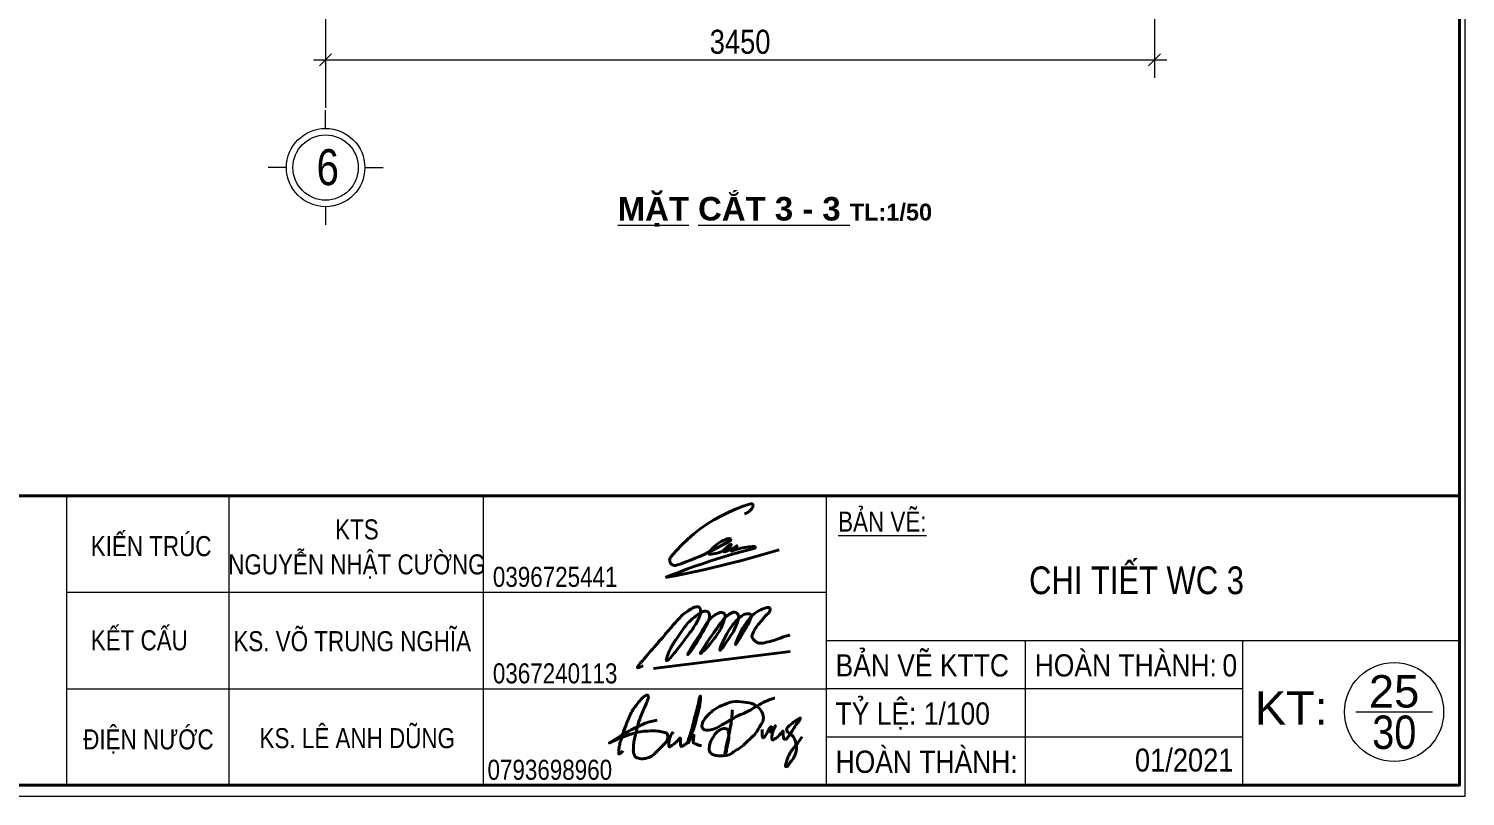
# Model space of a CAD drawing. Header units: inches. Extents: x 921646 to 2157952, y -92667 to 262089.
# Drawn here: x 2022762 to 2034717, y -8133 to -1742 of the extents above; entities that cross this region are included whole.
import ezdxf
from ezdxf.enums import TextEntityAlignment as Align

# ---------------------------------------------------------------- set-up
doc = ezdxf.new("R2010")
doc.units = ezdxf.units.IN
doc.header["$MEASUREMENT"] = 0
doc.linetypes.add('DASHDOT', pattern=[1, 0.5, -0.25, 0, -0.25])
doc.layers.get('0').update_dxf_attribs({"lineweight": 9})
doc.layers.get('DEFPOINTS').update_dxf_attribs({"lineweight": 9})
doc.layers.add('02-TEXT', color=7, linetype='Continuous')
for name, color, linetype, lineweight in [('04-TRUC', 40, 'DASHDOT', 9), ('09-DIMOUT', 251, 'Continuous', 9), ('13 TRICH DAN', 134, 'Continuous', 9), ('15 TEXT', 134, 'Continuous', 15), ('Cp Net Manh 0.15', 8, 'Continuous', 15), ('Cp Net Thep 0.40', 2, 'Continuous', 40), ('Cp Text 0.15', 3, 'Continuous', 15)]:
    doc.layers.add(name, color=color, linetype=linetype, lineweight=lineweight)
doc.styles.add('C', font='VHARIAL.TTF')
doc.styles.add('IN', font='VHARIAL.TTF')
doc.styles.add('tvsimil', font='tvsimli.shx', dxfattribs={"width": 0.85})
doc.styles.add('VHELVEN', font='VHELVEN.TTF')
doc.styles.add('VNI-HELVE', font='VHELVEB.TTF', dxfattribs={"width": 0.8})
doc.dimstyles.new('50c', dxfattribs={"dimtxt": 200, "dimasz": 100, "dimexe": 150, "dimexo": 100, "dimgap": 50, "dimtad": 1, "dimdec": 0, "dimlfac": 0.5, "dimrnd": 1, "dimzin": 0, "dimdsep": 32, "dimtxsty": 'tvsimil', "dimblk": 'OBLIQUE', "dimcen": -0.09, "dimdle": 100, "dimclrd": 15, "dimclre": 15, "dimclrt": 3, "dimadec": 0, "dimazin": 0, "dimtfac": 1, "dimtdec": 0, "dimtix": 1, "dimtmove": 1, "dimatfit": 3, "dimfxl": 500, "dimfxlon": 1, "dimtolj": 1, "dimtzin": 0, "dimlwd": 13, "dimlwe": 13, "dimarcsym": 0})

# ---------------------------------------------------------------- blocks, each defined once
blk = doc.blocks.new('Khung Ht dep')
for p, q in [((17870, 4392), (17870, 1792)), ((19329, 4392), (19329, 1792)), ((21612, 4392), (21612, 1792)), ((24693, 4392), (24693, 1792)), ((17870, 3525), (24693, 3525)), ((24693, 3092), (30380, 3092)), ((17870, 2658), (24693, 2658))]:
    blk.add_line(p, q)
at = {"ltscale": 100}
blk.add_line((29447, 2449), (30135, 2449), dxfattribs=at)
blk.add_circle((29791, 2449), 445, dxfattribs=at)
at = {"layer": 'Cp Net Thep 0.40', "color": 106}
blk.add_line((3162, 4392), (30380, 4392), dxfattribs=at)
at = {"layer": 'Cp Net Thep 0.40'}
for p, q in [((23811, 4242), (23878, 4271)), ((23878, 4271), (23946, 4297)), ((23946, 4297), (24016, 4319)), ((24006, 4255), (24012, 4262)), ((24012, 4262), (24019, 4268)), ((24016, 4319), (24019, 4320)), ((24019, 4320), (24021, 4320)), ((24019, 4268), (24024, 4275)), ((24021, 4320), (24024, 4319)), ((24024, 4319), (24027, 4318)), ((24024, 4275), (24029, 4283)), ((24027, 4318), (24030, 4317)), ((24029, 4283), (24033, 4291)), ((24030, 4317), (24032, 4315)), ((24032, 4315), (24034, 4313)), ((24033, 4291), (24037, 4299)), ((24034, 4313), (24036, 4310)), ((24036, 4310), (24037, 4308)), ((24037, 4308), (24037, 4305)), ((24037, 4305), (24038, 4302)), ((24038, 4302), (24037, 4299)), ((23560, 4093), (23620, 4135)), ((23620, 4135), (23682, 4174)), ((23682, 4174), (23746, 4209)), ((23746, 4209), (23811, 4242)), ((23959, 4230), (23967, 4233)), ((23967, 4233), (23976, 4236)), ((23976, 4236), (23984, 4240)), ((23984, 4240), (23991, 4245)), ((23991, 4245), (23999, 4250)), ((23999, 4250), (24006, 4255)), ((23395, 3950), (23448, 4000)), ((23448, 4000), (23503, 4048)), ((23503, 4048), (23560, 4093)), ((23803, 4003), (23785, 3996)), ((23822, 4008), (23803, 4003)), ((23822, 4008), (23819, 4007)), ((23825, 4008), (23822, 4008)), ((23827, 4008), (23825, 4008)), ((23830, 4006), (23827, 4008)), ((23832, 4005), (23830, 4006)), ((23834, 4002), (23832, 4005)), ((23835, 4000), (23834, 4002)), ((23836, 3997), (23835, 4000)), ((23297, 3842), (23345, 3897)), ((23345, 3897), (23395, 3950)), ((23595, 3865), (23635, 3884)), ((23634, 3876), (23633, 3874)), ((23633, 3874), (23634, 3872)), ((23635, 3879), (23634, 3877)), ((23634, 3877), (23634, 3876)), ((23634, 3872), (23634, 3871)), ((23634, 3871), (23635, 3869)), ((23635, 3884), (23641, 3887)), ((23641, 3887), (23635, 3879)), ((23641, 3887), (23675, 3903)), ((23646, 3894), (23641, 3887)), ((23659, 3909), (23646, 3894)), ((23672, 3923), (23659, 3909)), ((23686, 3936), (23672, 3923)), ((23675, 3903), (23714, 3923)), ((23678, 3869), (23696, 3872)), ((23701, 3949), (23686, 3936)), ((23696, 3872), (23714, 3877)), ((23717, 3960), (23701, 3949)), ((23714, 3923), (23753, 3944)), ((23714, 3877), (23731, 3882)), ((23733, 3971), (23717, 3960)), ((23731, 3882), (23748, 3889)), ((23750, 3980), (23733, 3971)), ((23748, 3889), (23765, 3896)), ((23767, 3989), (23750, 3980)), ((23753, 3944), (23792, 3965)), ((23765, 3896), (23772, 3900)), ((23785, 3996), (23767, 3989)), ((23769, 3896), (23768, 3895)), ((23768, 3895), (23768, 3893)), ((23768, 3893), (23768, 3892)), ((23768, 3892), (23768, 3891)), ((23768, 3891), (23769, 3890)), ((23772, 3900), (23769, 3896)), ((23769, 3890), (23769, 3889)), ((23769, 3889), (23770, 3888)), ((23770, 3888), (23772, 3887)), ((23772, 3900), (23781, 3905)), ((23773, 3902), (23772, 3900)), ((23772, 3887), (23773, 3887)), ((23778, 3908), (23773, 3902)), ((23773, 3887), (23774, 3887)), ((23774, 3887), (23775, 3887)), ((23775, 3887), (23777, 3887)), ((23777, 3887), (23787, 3891)), ((23783, 3913), (23778, 3908)), ((23781, 3905), (23797, 3914)), ((23787, 3919), (23783, 3913)), ((23793, 3924), (23787, 3919)), ((23787, 3891), (23798, 3895)), ((23792, 3965), (23830, 3987)), ((23798, 3929), (23793, 3924)), ((23797, 3914), (23812, 3924)), ((23803, 3934), (23798, 3929)), ((23798, 3895), (23808, 3899)), ((23809, 3938), (23803, 3934)), ((23808, 3899), (23818, 3904)), ((23815, 3943), (23809, 3938)), ((23812, 3924), (23826, 3936)), ((23821, 3947), (23815, 3943)), ((23818, 3904), (23828, 3908)), ((23827, 3951), (23821, 3947)), ((23826, 3936), (23840, 3948)), ((23834, 3954), (23827, 3951)), ((23828, 3908), (23839, 3913)), ((23830, 3987), (23832, 3989)), ((23832, 3989), (23834, 3991)), ((23834, 3991), (23835, 3994)), ((23835, 3955), (23834, 3954)), ((23835, 3994), (23836, 3997)), ((23836, 3955), (23835, 3955)), ((23837, 3956), (23836, 3955)), ((23838, 3955), (23837, 3956)), ((23838, 3900), (23837, 3899)), ((23837, 3899), (23837, 3898)), ((23837, 3898), (23837, 3897)), ((23837, 3897), (23837, 3897)), ((23837, 3897), (23837, 3896)), ((23837, 3896), (23838, 3895)), ((23839, 3955), (23838, 3955)), ((23843, 3904), (23838, 3900)), ((23838, 3900), (23838, 3900)), ((23838, 3895), (23839, 3894)), ((23838, 3895), (23838, 3895)), ((23840, 3954), (23839, 3955)), ((23839, 3913), (23849, 3918)), ((23839, 3894), (23840, 3894)), ((23841, 3953), (23840, 3954)), ((23840, 3948), (23841, 3949)), ((23840, 3894), (23841, 3894)), ((23841, 3952), (23841, 3953)), ((23841, 3951), (23841, 3952)), ((23841, 3950), (23841, 3951)), ((23841, 3949), (23841, 3950)), ((23841, 3894), (23857, 3900)), ((23841, 3894), (23842, 3894)), ((23847, 3908), (23843, 3904)), ((23852, 3912), (23847, 3908)), ((23849, 3918), (23859, 3923)), ((23917, 3885), (23849, 3866)), ((23857, 3916), (23852, 3912)), ((23862, 3920), (23857, 3916)), ((23857, 3900), (23874, 3906)), ((23859, 3923), (23869, 3928)), ((23867, 3924), (23862, 3920)), ((23872, 3928), (23867, 3924)), ((23869, 3928), (23878, 3934)), ((23877, 3931), (23872, 3928)), ((23874, 3906), (23891, 3911)), ((23882, 3935), (23877, 3931)), ((23878, 3934), (23888, 3939)), ((23887, 3938), (23882, 3935)), ((23892, 3942), (23887, 3938)), ((23888, 3939), (23898, 3945)), ((23891, 3911), (23908, 3916)), ((23898, 3945), (23892, 3942)), ((23908, 3916), (23926, 3920)), ((23985, 3903), (23917, 3885)), ((23926, 3920), (23943, 3924)), ((23943, 3924), (23960, 3927)), ((23960, 3927), (23978, 3930)), ((23978, 3930), (23996, 3932)), ((24054, 3920), (23985, 3903)), ((23996, 3932), (24013, 3934)), ((24013, 3934), (24031, 3935)), ((24031, 3935), (24049, 3936)), ((24049, 3936), (24051, 3936)), ((24051, 3936), (24052, 3935)), ((24052, 3935), (24054, 3935)), ((24054, 3935), (24055, 3933)), ((24055, 3921), (24054, 3920)), ((24055, 3933), (24057, 3932)), ((24056, 3923), (24055, 3921)), ((24057, 3925), (24056, 3923)), ((24057, 3932), (24057, 3930)), ((24057, 3930), (24058, 3928)), ((24058, 3926), (24057, 3925)), ((24058, 3928), (24058, 3926)), ((24102, 3857), (24186, 3882)), ((24186, 3882), (24270, 3907)), ((23288, 3823), (23286, 3813)), ((23286, 3813), (23287, 3803)), ((23287, 3803), (23290, 3793)), ((23292, 3833), (23288, 3823)), ((23290, 3793), (23295, 3785)), ((23297, 3842), (23292, 3833)), ((23295, 3785), (23302, 3777)), ((23302, 3777), (23310, 3771)), ((23310, 3771), (23319, 3767)), ((23319, 3767), (23329, 3765)), ((23329, 3765), (23339, 3765)), ((23339, 3765), (23349, 3767)), ((23349, 3767), (23391, 3781)), ((23391, 3781), (23432, 3797)), ((23432, 3797), (23473, 3813)), ((23513, 3758), (23447, 3734)), ((23473, 3813), (23514, 3830)), ((23580, 3781), (23513, 3758)), ((23514, 3830), (23555, 3847)), ((23555, 3847), (23595, 3865)), ((23647, 3804), (23580, 3781)), ((23593, 3727), (23678, 3747)), ((23635, 3869), (23636, 3868)), ((23636, 3868), (23637, 3867)), ((23637, 3867), (23639, 3866)), ((23639, 3866), (23640, 3866)), ((23640, 3866), (23642, 3866)), ((23642, 3866), (23660, 3867)), ((23642, 3866), (23644, 3866)), ((23714, 3825), (23647, 3804)), ((23660, 3867), (23678, 3869)), ((23678, 3747), (23763, 3768)), ((23782, 3846), (23714, 3825)), ((23763, 3768), (23848, 3789)), ((23849, 3866), (23782, 3846)), ((23848, 3789), (23933, 3811)), ((23933, 3811), (24017, 3834)), ((24017, 3834), (24102, 3857)), ((23315, 3683), (23250, 3657)), ((23250, 3657), (23336, 3673)), ((23381, 3709), (23315, 3683)), ((23336, 3673), (23422, 3690)), ((23447, 3734), (23381, 3709)), ((23422, 3690), (23507, 3708)), ((23507, 3708), (23593, 3727)), ((23140, 2839), (24368, 2993))]:
    blk.add_line(p, q, dxfattribs=at)
at = {"layer": 'Cp Net Thep 0.40', "color": 106, "flags": 128}
blk.add_lwpolyline([(30380, 21415), (30380, 1792), (3162, 1792), (3162, 21415)], close=True, dxfattribs=at)
at = {"layer": 'Cp Net Thep 0.40'}
for points, knots in [([(23048, 2865), (23027, 2855), (22967, 2827), (23089, 2961), (23141, 3026), (23235, 3131), (23301, 3212), (23365, 3283), (23407, 3328), (23451, 3358), (23487, 3381), (23521, 3395), (23561, 3395), (23568, 3339), (23546, 3285), (23502, 3202), (23420, 3102), (23362, 3014), (23226, 2858), (23293, 3025), (23338, 3094), (23401, 3184), (23458, 3266), (23532, 3317), (23579, 3355), (23637, 3358), (23649, 3299), (23615, 3216), (23554, 3120), (23507, 3035), (23410, 2909), (23518, 3089), (23577, 3172), (23623, 3262), (23682, 3316), (23722, 3336), (23757, 3349), (23789, 3323), (23776, 3272), (23749, 3197), (23690, 3105), (23495, 2886), (23657, 3127), (23724, 3218), (23777, 3295), (23829, 3335), (23885, 3357), (23912, 3305), (23897, 3260), (23876, 3200), (23828, 3122), (23678, 2900), (23820, 3214), (23906, 3293), (23963, 3333), (24034, 3335), (23994, 3240), (23959, 3185), (23849, 2992), (23925, 3183), (23976, 3254), (24039, 3333), (24101, 3366), (24142, 3383), (24187, 3393), (24190, 3353), (24150, 3318), (24111, 3267), (24064, 3217), (24041, 3171), (24013, 3123), (24050, 3090), (24084, 3061), (24143, 3072), (24204, 3086), (24264, 3106), (24315, 3128), (24348, 3136), (24364, 3141)], [0, 0, 0, 0, 51.710473, 147.461102, 304.551356, 404.767039, 546.940695, 624.788455, 689.478259, 731.080875, 784.561777, 815.459374, 843.390665, 888.114665, 947.720955, 1025.419846, 1169.483132, 1311.324045, 1427.165376, 1532.24979, 1636.747447, 1723.463988, 1850.957465, 1937.328975, 1988.752564, 2035.817621, 2074.578669, 2138.526707, 2310.868321, 2393.623073, 2474.71882, 2623.349347, 2707.399684, 2840.695322, 2906.201923, 2943.287014, 2977.221315, 3009.00854, 3044.265978, 3119.745514, 3247.13431, 3428.959357, 3621.362754, 3725.903667, 3830.193707, 3882.172824, 3930.050327, 3980.285684, 4014.172464, 4073.273477, 4165.999081, 4325.177942, 4566.136162, 4687.47574, 4728.64301, 4781.585804, 4834.609694, 4950.479045, 5086.399486, 5189.656801, 5331.497266, 5415.50268, 5481.733535, 5534.311929, 5562.397061, 5589.820556, 5622.057586, 5719.025691, 5783.787922, 5823.887591, 5879.16188, 5920.709372, 5954.25218, 6012.052625, 6082.250546, 6148.662441, 6199.929772, 6249.335308, 6249.335308, 6249.335308, 6249.335308]), ([(22867, 2100), (22864, 2097), (22858, 2090), (22847, 2081), (22839, 2075), (22827, 2069), (22829, 2088), (22829, 2106), (22833, 2132), (22838, 2164), (22853, 2205), (22868, 2269), (22905, 2354), (22938, 2448), (22993, 2518), (23032, 2569), (23062, 2593), (23087, 2604), (23098, 2587), (23086, 2543), (23057, 2485), (23023, 2402), (22993, 2317), (22978, 2236), (22962, 2172), (22963, 2126), (22957, 2089), (22970, 2064), (22977, 2039), (23005, 2035), (23033, 2026), (23069, 2031), (23134, 2049), (23191, 2119), (23259, 2174), (23273, 2227), (23264, 2262), (23221, 2268), (23168, 2282), (23096, 2278), (23019, 2274), (22922, 2245), (22868, 2227), (22721, 2158), (22812, 2211), (22876, 2258), (22984, 2308), (23068, 2353), (23137, 2368), (23173, 2375)], [0, 0, 0, 0, 13.195619, 28.067532, 40.387153, 47.476101, 58.9671, 78.072193, 111.927883, 133.823251, 175.228045, 243.170918, 332.158683, 452.221605, 537.075219, 601.082379, 639.224936, 658.085394, 668.241482, 690.301471, 787.641594, 866.303336, 957.879981, 1058.626494, 1113.601905, 1154.367944, 1197.553444, 1218.470011, 1241.195908, 1268.27687, 1293.377523, 1329.913768, 1376.025481, 1492.001749, 1592.984356, 1625.868514, 1653.4531, 1687.775156, 1742.133602, 1823.505494, 1897.55924, 1978.965745, 2101.574383, 2188.932234, 2200.956226, 2378.325866, 2453.964839, 2553.606175, 2663.097111, 2663.097111, 2663.097111, 2663.097111]), ([(23318, 2270), (23312, 2263), (23294, 2241), (23284, 2203), (23279, 2167), (23277, 2149), (23281, 2133), (23296, 2142), (23310, 2150), (23328, 2162), (23346, 2182), (23363, 2193), (23384, 2226), (23383, 2190), (23384, 2173), (23382, 2153), (23387, 2140), (23402, 2140), (23417, 2153), (23444, 2168), (23480, 2238), (23514, 2330), (23543, 2455), (23561, 2511), (23566, 2613), (23546, 2546), (23539, 2496), (23507, 2400), (23493, 2310), (23464, 2230), (23453, 2195), (23450, 2166), (23466, 2198), (23477, 2210), (23486, 2229), (23507, 2244), (23500, 2220), (23499, 2205), (23499, 2187), (23497, 2166), (23524, 2165), (23543, 2149), (23563, 2149), (23573, 2149)], [0, 0, 0, 0, 26.407278, 83.542263, 114.557292, 134.094803, 142.102859, 153.635787, 172.54052, 194.993385, 219.064193, 248.1547, 270.915111, 288.901392, 318.971016, 336.948775, 345.260726, 356.167164, 375.249038, 405.052406, 444.709346, 604.36234, 713.243198, 797.769891, 850.740331, 877.165884, 947.835109, 1033.18455, 1164.79583, 1225.648147, 1282.282785, 1284.827302, 1303.35697, 1333.459371, 1357.161168, 1370.367698, 1383.615977, 1406.029269, 1424.40626, 1439.160992, 1459.190605, 1487.209139, 1516.083468, 1516.083468, 1516.083468, 1516.083468]), ([(23849, 2468), (23848, 2450), (23846, 2407), (23834, 2311), (23813, 2221), (23790, 2129), (23790, 2102), (23779, 2066), (23796, 2089), (23797, 2116), (23811, 2165), (23821, 2217), (23816, 2260), (23808, 2296), (23773, 2305), (23740, 2290), (23708, 2271), (23685, 2239), (23666, 2207), (23647, 2169), (23642, 2131), (23641, 2089), (23672, 2065), (23714, 2055), (23764, 2055), (23824, 2060), (23872, 2101), (23939, 2137), (23995, 2199), (24064, 2256), (24094, 2318), (24131, 2370), (24129, 2425), (24098, 2479), (24041, 2526), (23950, 2540), (23849, 2547), (23756, 2509), (23674, 2467), (23619, 2409), (23577, 2360), (23572, 2282), (23671, 2285), (23744, 2327), (23825, 2373), (23906, 2422), (23990, 2450), (24061, 2499), (24127, 2535), (24185, 2560), (24221, 2571), (24232, 2574)], [0, 0, 0, 0, 56.382115, 126.371781, 290.429567, 345.042978, 388.331159, 402.812357, 412.95854, 446.446507, 498.45499, 556.956879, 605.198074, 631.136176, 658.44799, 699.558755, 736.098491, 770.286992, 814.997954, 849.236833, 896.182136, 930.171878, 966.094488, 1003.277065, 1060.292638, 1114.454223, 1179.656623, 1242.127489, 1341.032841, 1427.878598, 1508.614689, 1546.863637, 1614.569899, 1659.230534, 1732.047856, 1825.694893, 1931.818664, 2030.794185, 2122.24595, 2205.45075, 2267.989042, 2319.690373, 2390.946317, 2490.466257, 2591.541033, 2666.186819, 2775.547166, 2850.773912, 2924.987818, 3002.149058, 3037.826421, 3037.826421, 3037.826421, 3037.826421]), ([(24118, 2293), (24118, 2278), (24118, 2256), (24119, 2204), (24154, 2243), (24167, 2275), (24181, 2302), (24213, 2330), (24174, 2280), (24204, 2261), (24217, 2289), (24227, 2301), (24241, 2332), (24225, 2311), (24221, 2295), (24210, 2270), (24206, 2241), (24200, 2218), (24208, 2192), (24233, 2209), (24261, 2227), (24281, 2251), (24310, 2289), (24304, 2248), (24309, 2230), (24308, 2204), (24330, 2202), (24346, 2219), (24364, 2244), (24386, 2279), (24409, 2317), (24435, 2351), (24452, 2369), (24463, 2400), (24426, 2377), (24404, 2361), (24373, 2334), (24348, 2318), (24337, 2296), (24338, 2272), (24359, 2260), (24382, 2246), (24403, 2218), (24419, 2178), (24427, 2136), (24422, 2093), (24409, 2054), (24388, 2017), (24359, 1988), (24349, 1958), (24321, 1956), (24333, 1989), (24339, 2018), (24355, 2062), (24380, 2104), (24409, 2138), (24442, 2178), (24461, 2206), (24475, 2226)], [0, 0, 0, 0, 50.939403, 76.354963, 108.065557, 148.865754, 195.223711, 204.727523, 250.89264, 261.806989, 290.897027, 311.535171, 331.987888, 343.220508, 366.940765, 390.794433, 420.92424, 452.558432, 468.406064, 479.882438, 525.579601, 572.000511, 593.932623, 619.737879, 646.259923, 665.383245, 681.327226, 699.021732, 732.034368, 776.102594, 821.727815, 865.557545, 897.588151, 913.164859, 930.334687, 984.118384, 1021.783966, 1048.983309, 1069.640366, 1094.648763, 1110.765692, 1136.712801, 1176.107308, 1212.717527, 1267.039898, 1302.177495, 1339.941354, 1390.949997, 1427.119215, 1464.273112, 1473.856247, 1496.44566, 1534.430774, 1579.520005, 1629.757525, 1682.283947, 1712.727011, 1785.309544, 1785.309544, 1785.309544, 1785.309544])]:
    blk.add_open_spline(points, degree=3, knots=knots, dxfattribs=at)
at = {"layer": 'Cp Text 0.15', "color": 7}
for p, q in [((26480, 1792), (26480, 3092)), ((28430, 3092), (28430, 1792)), ((24693, 2659), (28430, 2659)), ((24693, 2226), (28430, 2226))]:
    blk.add_line(p, q, dxfattribs=at)
at = {"layer": 'DEFPOINTS', "ltscale": 100}
blk.add_lwpolyline([(30430, 1692), (30430, 21515), (1912, 21515), (1912, 1692)], close=True, dxfattribs=at)
at = {"ltscale": 100, "style": 'IN', "width": 0.85}
blk.add_text('30', height=300, dxfattribs=at).set_placement((29991, 2117, -32416), align=Align.RIGHT)
at = {"layer": 'Cp Text 0.15', "color": 7, "ltscale": 100, "style": 'IN'}
for s, height, width, p in [('%%ub¶n vÏ:', 180, 0.8, (24799, 4069)), ('KIÕN TRóC', 180, 0.8, (18088, 3849)), ('KÕT CÊU', 180, 0.8, (18088, 3003)), ('b¶n vÏ KTTC', 200, 0.85, (24776, 2768)), ('HOµN THµNH:', 200, 0.85, (26564, 2768)), ('tû lÖ: 1/100', 200, 0.85, (24776, 2335)), ('§IÖN N¦íC', 180, 0.8, (18020, 2113)), ('hoµn thµnh:', 200, 0.85, (24776, 1902))]:
    blk.add_text(s, height=height, dxfattribs=dict(at, width=width)).set_placement(p)
at = {"layer": 'Cp Text 0.15', "color": 7, "ltscale": 100, "style": 'IN', "width": 0.8}
for s, p in [('kts', (20478, 3999)), ('NGUYÔN NHËT C¦êNG', (20478, 3685)), ('0396725441', (22258, 3573)), ('ks. Vâ TRUNG NGHÜA', (20436, 2995)), ('0367240113', (22258, 2706)), ('ks. L£ ANH DòNG', (20481, 2124)), ('0793698960', (22210, 1840))]:
    blk.add_text(s, height=180, dxfattribs=at).set_placement(p, align=Align.CENTER)
at = {"layer": 'Cp Text 0.15', "color": 7, "ltscale": 100, "style": 'IN', "width": 0.85}
for s, height, p in [('0', 200, (28382, 2768)), ('01/2021', 206.1, (28349, 1914))]:
    blk.add_text(s, height=height, dxfattribs=at).set_placement(p, align=Align.RIGHT)
at = {"layer": 'Cp Text 0.15', "color": 7, "ltscale": 100, "style": 'IN'}
blk.add_text('Kt:', height=300, dxfattribs=at).set_placement((28868, 2335), align=Align.CENTER)
blk = doc.blocks.new('_Oblique')
at = {"color": 0, "linetype": 'ByBlock', "lineweight": -2}
blk.add_line((-0.5, -0.5), (0.5, 0.5), dxfattribs=at)
blk = doc.blocks.new('*D603')
at = {"layer": '09-DIMOUT', "color": 15, "linetype": 'Continuous', "lineweight": 13, "transparency": 16777216}
for p, q in [((2025232, -1502), (2025232, -2152)), ((2032132, -1502), (2032132, -2152)), ((2025132, -2002), (2032232, -2002))]:
    blk.add_line(p, q, dxfattribs=at)
at = {"layer": 'DEFPOINTS', "color": 0, "transparency": 16777216}
for p in [(2032132, -395), (2025232, -595), (2032132, -2002)]:
    blk.add_point(p, dxfattribs=at)
at = {"layer": '09-DIMOUT', "color": 15, "lineweight": 13, "transparency": 16777216, "xscale": 100, "yscale": 100, "zscale": 100, "rotation": 180}
blk.add_blockref('_Oblique', (2025232, -2002), dxfattribs=at)
at = {"layer": '09-DIMOUT', "color": 15, "lineweight": 13, "transparency": 16777216, "xscale": 100, "yscale": 100, "zscale": 100}
blk.add_blockref('_Oblique', (2032132, -2002), dxfattribs=at)
at = {"layer": '09-DIMOUT', "color": 3, "transparency": 16777216, "insert": (2028682, -1852), "char_height": 200, "attachment_point": 5, "style": 'tvsimil'}
blk.add_mtext('\\A1;3450', dxfattribs=at)
blk = doc.blocks.new('A$C788F0ACE')
at = {"layer": 'Cp Net Manh 0.15', "linetype": 'Continuous'}
for p, q in [((0, 300), (0, 440)), ((-300, 0), (-440, 0)), ((300, 0), (440, 0)), ((0, -300), (0, -440))]:
    blk.add_line(p, q, dxfattribs=at)
for radius in [300, 250]:
    blk.add_circle((0, 0), radius, dxfattribs=at)
at = {"layer": 'Cp Text 0.15', "color": 7, "linetype": 'Continuous', "style": 'VHELVEN'}
blk.add_attdef('TRUC', text='', height=280, dxfattribs=at).set_placement((94, 1), align=Align.MIDDLE_CENTER)

msp = doc.modelspace()

# ---------------------------------------------------------------- linework, layer by layer
at = {"layer": '04-TRUC', "ltscale": 500}
msp.add_line((2025232.5, 6851.2), (2025232.5, -2419.7), dxfattribs=at)

# ---------------------------------------------------------------- block references
at = {"layer": 'Cp Net Manh 0.15', "xscale": 0.9268121652908186, "yscale": 0.9268121652908186, "zscale": 0.9268121652908186}
msp.add_blockref('Khung Ht dep', (2006513.8, -9700.4), dxfattribs=at)
at = {"layer": 'Cp Text 0.15'}
ref = msp.add_blockref('A$C788F0ACE', (2025232.5, -2897.9), dxfattribs=dict(at, xscale=1.086778053933425, yscale=1.086778053933425, zscale=1.086778053933425, rotation=180))
ref.add_attrib('TRUC', '6', dxfattribs={"layer": '0', "color": 3, "height": 300, "style": 'VNI-HELVE', "width": 0.8}).set_placement((2025250.3, -2894.6), align=Align.MIDDLE_CENTER)

# ---------------------------------------------------------------- texts
at = {"layer": '02-TEXT', "style": 'C'}
msp.add_text('25', height=270, dxfattribs=at).set_placement((2034124.6, -7393.7), align=Align.CENTER)
at = {"layer": '13 TRICH DAN', "insert": (2031981.1, -6219.2), "char_height": 230.4, "attachment_point": 2, "style": 'IN'}
msp.add_mtext('{\\fArial|b0|i0|c0|p34;\\W0.8;CHI TIẾT WC 3}', dxfattribs=at)
at = {"layer": '15 TEXT', "insert": (2028971.4, -3142.7), "char_height": 196, "attachment_point": 2, "style": 'IN'}
msp.add_mtext_dynamic_manual_height_columns('{\\f.VnArialH|b1|i0|c0|p34;\\LM\\fArial|b1|i0|c0|p34;ẶT CẮT 3 - 3\\fArial|b0|i0|c0|p34;\\l \\fArial|b1|i0|c0|p34;\\H0.71429x;TL:1/50}', width=11023.696, gutter_width=1500, heights=[0], dxfattribs=at)

# ---------------------------------------------------------------- dimensions: what is measured, and where the dimension line sits
at = {"layer": '09-DIMOUT'}
dim = msp.add_linear_dim(base=(2032132.5, -2001.6), p1=(2025232.5, -595.2), p2=(2032132.5, -395.2), dimstyle='50c', dxfattribs=at)
dim.commit()
dim.dimension.update_dxf_attribs({"geometry": '*D603', "text_midpoint": (2028682.5, -1851.6)})

doc.saveas('drawing.dxf')
